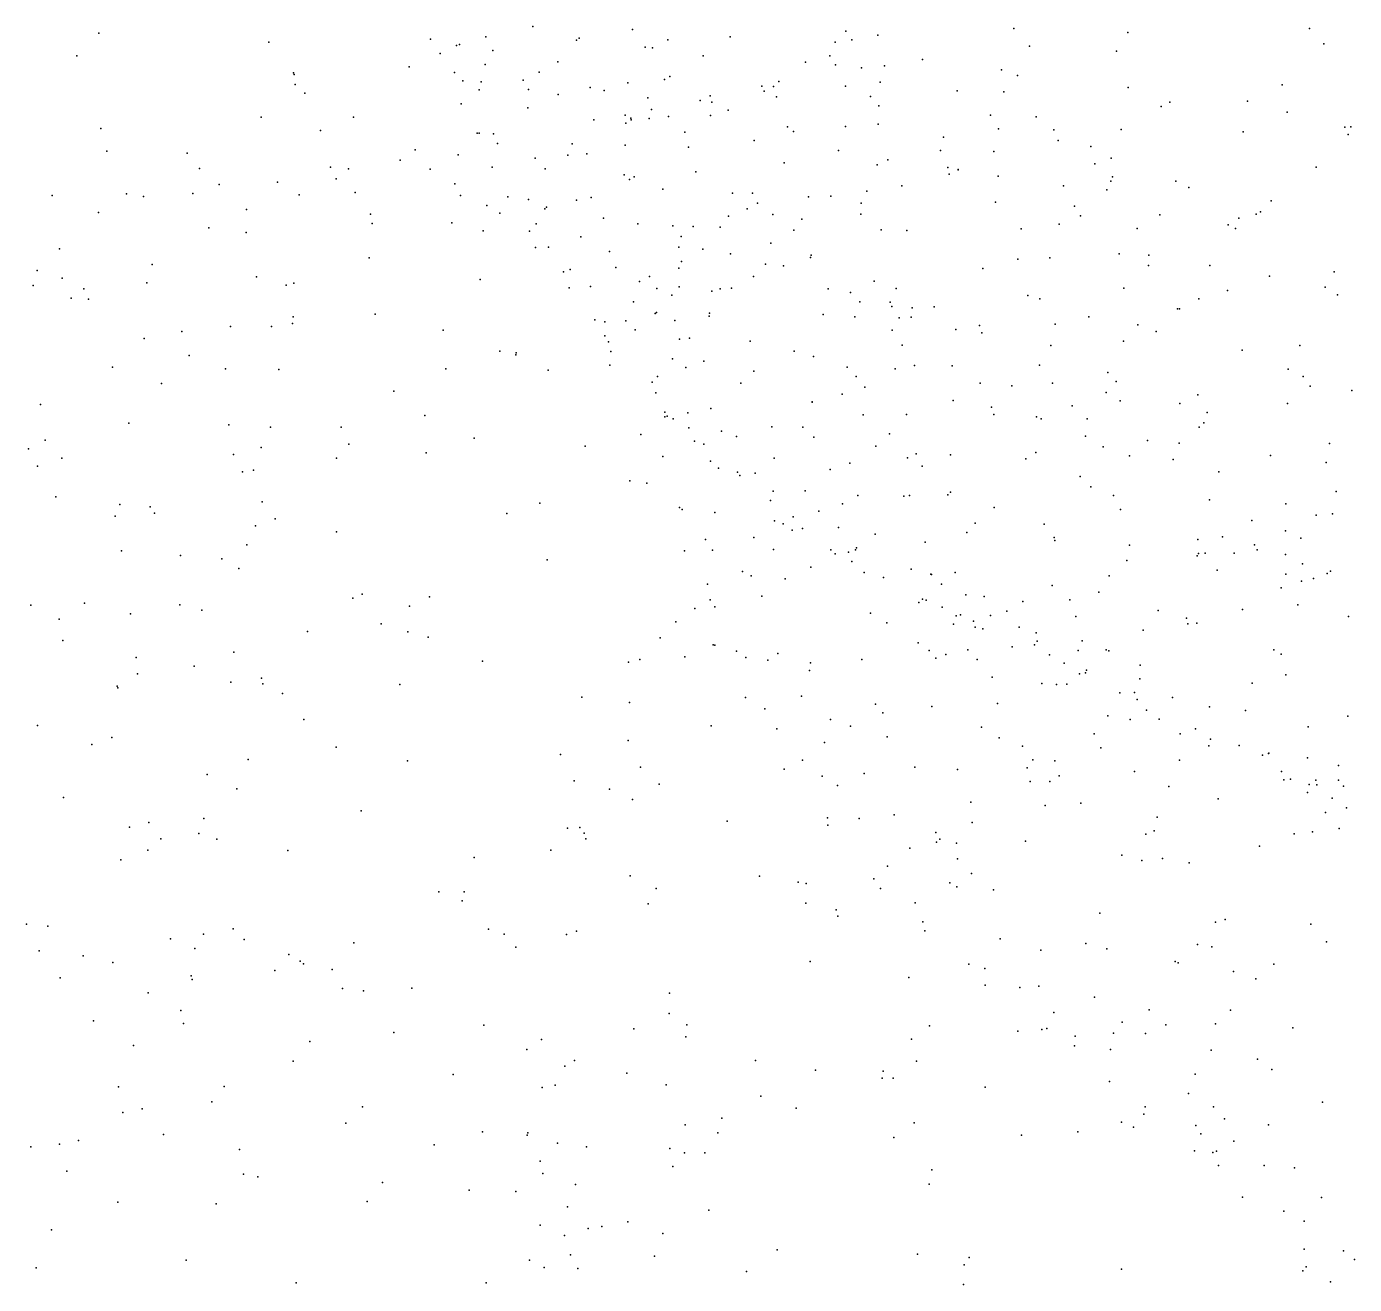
# Model space of a CAD drawing. Header units: metres. Extents: x -25 to 25, y -27.7 to 27.8.
# Drawn here: x -8.986 to -7.573, y -5.35 to -4.012 of the extents above; entities that cross this region are included whole.
import ezdxf

# ---------------------------------------------------------------- set-up
doc = ezdxf.new("R2010")
doc.units = ezdxf.units.M

msp = doc.modelspace()

# ---------------------------------------------------------------- linework, layer by layer
for p in [(-8.4467, -4.012, -5.8286), (-8.9086, -4.0189, 4.5829), (-8.5558, -4.0254, -6.2968), (-8.4968, -4.0229, 16.5484), (-8.4004, -4.0265, 2.7581), (-8.3974, -4.0244, -7.1409), (-8.3408, -4.0152, -5.6022), (-8.303, -4.026, -5.5147), (-8.2367, -4.0231, -5.3434), (-8.1138, -4.0168, 22.0041), (-8.1075, -4.0263, 9.7975), (-8.0798, -4.0211, -7.6859), (-7.9351, -4.0142, -4.7295), (-7.8136, -4.0183, 9.1119), (-7.6203, -4.014, 24.8462), (-8.7277, -4.0286, 10.25), (-8.5453, -4.0408, -6.4397), (-8.5282, -4.0323, 4.6841), (-8.5247, -4.031, -5.0799), (-8.4892, -4.0373, -6.79), (-8.3274, -4.034, 4.1275), (-8.3195, -4.0347, 10.5472), (-8.1251, -4.0287, 21.3516), (-7.9184, -4.0328, -7.8212), (-7.8258, -4.0381, -0.4004), (-7.6053, -4.0305, -4.4303), (-8.9319, -4.0431, -5.0637), (-8.5785, -4.055, 9.3821), (-8.4975, -4.0524, -6.7112), (-8.4202, -4.0497, -7.0261), (-8.2656, -4.0433, -7.4359), (-8.1568, -4.0499, -5.0408), (-8.1309, -4.0433, -4.9685), (-8.1248, -4.0528, 16.9542), (-8.0726, -4.0538, 21.851), (-8.0322, -4.047, 5.9012), (-8.7014, -4.0613, -4.9782), (-8.7007, -4.0631, 2.7288), (-8.5301, -4.061, -6.1599), (-8.4401, -4.0607, -6.9377), (-8.3066, -4.0682, 4.4888), (-8.301, -4.065, 3.1864), (-8.0972, -4.056, -0.0784), (-7.9482, -4.0582, 23.102), (-7.931, -4.064, 20.7347), (-8.6998, -4.0737, 16.2031), (-8.6894, -4.0828, 9.8865), (-8.5212, -4.0698, -6.4989), (-8.5039, -4.0794, -6.59), (-8.5019, -4.0709, -6.0209), (-8.457, -4.0692, -5.9147), (-8.4513, -4.0791, 10.6469), (-8.3857, -4.0767, -5.1968), (-8.3709, -4.0802, -5.717), (-8.3456, -4.0719, -5.6514), (-8.2031, -4.0753, 0.0685), (-8.2006, -4.0809, -5.1298), (-8.1909, -4.0757, 15.7514), (-8.185, -4.0705, 22.4473), (-8.114, -4.0755, 5.7318), (-8.0772, -4.0711, 22.2321), (-7.9952, -4.0805, 21.1691), (-7.9457, -4.0815, -4.7026), (-7.8133, -4.0768, -5.8349), (-7.6494, -4.074, -7.9539), (-8.523, -4.0942, -6.2743), (-8.42, -4.0844, 15.4344), (-8.3243, -4.0878, 3.4926), (-8.2688, -4.0907, -7.3816), (-8.2582, -4.0858, -5.3718), (-8.2565, -4.0924, -5.2918), (-8.1877, -4.0867, 22.8991), (-8.0876, -4.0865, -7.6281), (-8.0787, -4.0964, 20.7803), (-7.7782, -4.097, -4.5556), (-7.7692, -4.0923, -7.8865), (-7.6865, -4.0914, 17.1781), (-8.7357, -4.1084, 4.7762), (-8.6375, -4.1083, 9.6895), (-8.452, -4.0984, -6.8113), (-8.3818, -4.1112, 4.7621), (-8.3484, -4.1062, 5.8924), (-8.3427, -4.1096, -7.2179), (-8.3423, -4.1111, 0.1919), (-8.323, -4.1099, 15.5739), (-8.3206, -4.1002, -5.5781), (-8.3024, -4.1076, 3.662), (-8.2579, -4.1068, 6.0568), (-8.2388, -4.1011, -5.2214), (-7.9599, -4.1063, -6.3317), (-7.9111, -4.108, -7.7794), (-7.6443, -4.1031, -0.4115), (-8.9065, -4.1205, 10.6943), (-8.6729, -4.1225, 20.5877), (-8.5062, -4.1256, -6.3645), (-8.5039, -4.1253, -6.4444), (-8.3478, -4.1149, 20.6982), (-8.285, -4.1242, 3.3401), (-8.1759, -4.1186, -4.9999), (-8.1694, -4.1235, 1.0139), (-8.1143, -4.1182, 22.7243), (-8.0792, -4.1157, 15.8513), (-7.9513, -4.1208, -5.9103), (-7.8923, -4.122, -4.629), (-7.8208, -4.1215, 22.91), (-7.691, -4.1241, -4.476), (-7.583, -4.1191, -4.391), (-7.5766, -4.1186, -7.9642), (-8.4886, -4.126, -6.1013), (-8.4845, -4.1363, -6.524), (-8.405, -4.1368, -5.8751), (-8.3487, -4.1383, 0.924), (-8.2113, -4.1331, 3.0767), (-8.0099, -4.1296, 22.8376), (-7.888, -4.1331, 17.0436), (-7.8531, -4.1397, -7.8042), (-7.5792, -4.1268, -5.2453), (-8.9, -4.1445, 2.807), (-8.8146, -4.1466, 10.3385), (-8.572, -4.1433, 2.6573), (-8.5262, -4.1485, 6.0491), (-8.4445, -4.152, -6.7165), (-8.4096, -4.1489, -6.8803), (-8.3893, -4.1475, -6.9688), (-8.2811, -4.1404, -7.3095), (-8.1216, -4.1439, -4.8782), (-8.0691, -4.1539, -7.5979), (-8.0132, -4.1438, 22.5572), (-7.9563, -4.1448, 21.7871), (-7.8316, -4.1521, -5.3383), (-8.8016, -4.1632, 10.8494), (-8.6622, -4.1615, 9.0215), (-8.6431, -4.1633, -5.0969), (-8.588, -4.154, 5.819), (-8.5562, -4.1638, 0.3276), (-8.4901, -4.1615, -6.2764), (-8.4336, -4.1635, -5.9769), (-8.2735, -4.1664, -5.2602), (-8.1793, -4.1571, 10.4853), (-8.0804, -4.1593, -6.1321), (-8.0051, -4.1619, 6.1838), (-7.9944, -4.1642, 8.8508), (-7.9941, -4.1645, 20.9687), (-7.849, -4.1582, 9.2313), (-7.6132, -4.1616, 22.68), (-8.7804, -4.1802, 6.0574), (-8.7185, -4.1776, 0.7419), (-8.6561, -4.174, 15.1803), (-8.5298, -4.1795, 5.6195), (-8.3497, -4.1698, 5.4851), (-8.344, -4.1747, -5.7076), (-8.3391, -4.1719, -7.1426), (-8.0542, -4.1813, 5.4692), (-8.0038, -4.1691, -4.7034), (-7.9517, -4.1711, 9.4594), (-7.8821, -4.1813, 5.7828), (-7.8319, -4.1764, 22.3563), (-7.83, -4.1719, 22.56), (-7.7625, -4.1766, -7.8434), (-8.9583, -4.1917, 4.7504), (-8.8793, -4.1899, 5.9342), (-8.8612, -4.1929, 4.8781), (-8.8087, -4.1898, 5.7884), (-8.6954, -4.1911, 4.9477), (-8.6358, -4.1884, 9.4999), (-8.5238, -4.1918, 5.0199), (-8.4733, -4.1933, -6.3762), (-8.4514, -4.1961, -6.1069), (-8.3848, -4.1938, 16.6865), (-8.3084, -4.1849, 4.9361), (-8.2345, -4.1891, -7.3393), (-8.2132, -4.1893, 4.1065), (-8.1536, -4.1933, 9.981), (-8.1296, -4.1926, 16.8887), (-8.0916, -4.1871, -4.8026), (-7.8362, -4.1856, 21.1062), (-7.7488, -4.1832, -4.508), (-8.9089, -4.2097, 10.985), (-8.7515, -4.2065, 5.641), (-8.4959, -4.2023, 16.5498), (-8.4341, -4.206, 6.2131), (-8.4324, -4.2043, -6.0387), (-8.4005, -4.1966, -6.814), (-8.2187, -4.2058, 6.2278), (-8.2079, -4.1998, 3.9281), (-8.0976, -4.1999, -7.5322), (-7.9545, -4.1987, 5.6043), (-7.8703, -4.203, -7.7445), (-7.6725, -4.209, -4.4405), (-7.6611, -4.1976, 22.3833), (-8.6194, -4.2116, 6.2281), (-8.6179, -4.2216, 5.3847), (-8.5331, -4.221, -5.1892), (-8.4821, -4.2107, 5.2441), (-8.4434, -4.2219, -6.5242), (-8.3717, -4.2157, -5.8297), (-8.3352, -4.2218, -7.0793), (-8.298, -4.2239, -7.1659), (-8.2385, -4.2139, -5.039), (-8.1913, -4.2121, 4.6413), (-8.1607, -4.2171, 5.2266), (-8.0979, -4.2116, -5.9065), (-7.8869, -4.2224, 1.1934), (-7.8641, -4.2135, 21.2683), (-7.7797, -4.2122, -0.3652), (-7.7069, -4.2231, 21.9669), (-7.6957, -4.2157, -6.7558), (-7.6773, -4.2117, 21.0343), (-8.7917, -4.2262, -5.1512), (-8.752, -4.231, 5.09), (-8.4998, -4.2293, 0.8713), (-8.4505, -4.2296, -6.1898), (-8.3958, -4.2357, -6.7456), (-8.2889, -4.2354, -5.2354), (-8.2761, -4.2247, -5.136), (-8.2476, -4.2253, -7.2746), (-8.169, -4.2287, -7.3962), (-8.0761, -4.2282, -4.7396), (-8.0487, -4.229, 9.7066), (-7.9272, -4.2274, -5.6656), (-7.8038, -4.2268, 21.7959), (-7.6992, -4.2268, 20.8403), (-8.9503, -4.2485, 15.9427), (-8.4438, -4.2472, -6.3247), (-8.4303, -4.2467, 10.7596), (-8.3652, -4.2513, -6.8653), (-8.2913, -4.2466, 2.6437), (-8.2661, -4.249, 20.836), (-8.1934, -4.2423, 3.575), (-8.8519, -4.2652, 16.064), (-8.6209, -4.2581, 10.813), (-8.2886, -4.2619, -5.4034), (-8.2364, -4.2538, 8.8537), (-8.1994, -4.2649, -4.9042), (-8.1801, -4.2666, -7.3297), (-8.1513, -4.2577, 4.3425), (-8.1506, -4.2551, -5.4196), (-7.9309, -4.2595, -7.6455), (-7.8968, -4.2582, 16.0372), (-7.823, -4.2539, -4.5392), (-7.7919, -4.2662, -7.7573), (-7.7913, -4.2554, -5.4623), (-7.7263, -4.2664, 17.0249), (-8.9741, -4.2714, -5.3094), (-8.9475, -4.2798, 5.0223), (-8.7409, -4.2784, 16.2222), (-8.4142, -4.2729, 0.1064), (-8.407, -4.2705, 8.8576), (-8.3584, -4.2682, -5.8966), (-8.3225, -4.2778, -5.342), (-8.2914, -4.2692, -5.484), (-8.2121, -4.2778, -6.2748), (-7.9679, -4.2696, -4.6283), (-7.6629, -4.2776, -4.4276), (-7.594, -4.273, -5.5007), (-8.9785, -4.2875, 5.5095), (-8.9247, -4.291, 20.5419), (-8.8574, -4.2847, 5.3624), (-8.7091, -4.2872, 9.1744), (-8.7011, -4.2849, 6.3371), (-8.503, -4.2812, 15.2553), (-8.4082, -4.29, -6.4459), (-8.3856, -4.2887, -6.5871), (-8.3334, -4.2832, 6.3201), (-8.3148, -4.2907, -6.9434), (-8.2912, -4.289, -5.1854), (-8.2565, -4.2936, 15.5357), (-8.2474, -4.2911, -7.1562), (-8.2354, -4.2904, -0.0296), (-8.1327, -4.291, 10.3682), (-8.1089, -4.2951, -4.7635), (-8.0836, -4.2829, -5.5806), (-8.0601, -4.2907, -0.2005), (-7.8178, -4.2904, 5.6527), (-7.7078, -4.2929, -7.7832), (-7.6038, -4.2894, -7.835), (-8.938, -4.301, 6.2306), (-8.9197, -4.3021, 0.7268), (-8.3398, -4.3048, -6.1622), (-8.2989, -4.2979, -5.7071), (-8.0988, -4.3049, -6.4831), (-8.0666, -4.3054, -7.4456), (-7.9202, -4.2981, 9.0121), (-7.9073, -4.3016, -4.5873), (-7.738, -4.3016, 21.4159), (-7.5906, -4.2975, -6.8512), (-8.7018, -4.3209, 9.652), (-8.6144, -4.318, 20.6812), (-8.3166, -4.3173, -5.8484), (-8.3151, -4.3162, -6.8531), (-8.2591, -4.3201, -5.0337), (-8.259, -4.3168, -5.6533), (-8.1379, -4.3185, 1.0821), (-8.1042, -4.3208, 2.7005), (-8.065, -4.3099, 8.9016), (-8.0569, -4.3218, 4.6935), (-8.0442, -4.3212, -4.6844), (-8.0432, -4.3112, 4.9804), (-8.0197, -4.3102, 6.354), (-7.8553, -4.3207, 5.4762), (-7.7609, -4.3122, -4.4916), (-7.7587, -4.3123, 5.8811), (-8.8203, -4.3365, 15.0952), (-8.7684, -4.331, 0.3863), (-8.7247, -4.3313, 9.8344), (-8.7024, -4.3279, 9.3828), (-8.5422, -4.335, 2.5959), (-8.381, -4.3241, -6.2066), (-8.3701, -4.3262, -6.5167), (-8.3479, -4.3252, -6.0206), (-8.3379, -4.3348, -6.6748), (-8.2958, -4.3247, -5.3371), (-8.0644, -4.3352, 4.464), (-7.9968, -4.3343, 3.0817), (-7.9716, -4.33, -7.5396), (-7.8909, -4.3286, -7.6067), (-7.803, -4.3295, -7.6844), (-7.7836, -4.3364, 6.2994), (-8.8603, -4.344, 10.2479), (-8.3702, -4.3409, -6.3714), (-8.3662, -4.3473, -6.295), (-8.2909, -4.3446, -5.7873), (-8.28, -4.3437, -5.4415), (-8.2154, -4.3467, -4.9015), (-8.0538, -4.3511, 4.0049), (-7.969, -4.3379, 9.5391), (-7.8958, -4.3512, 16.1853), (-7.8184, -4.3469, 1.3105), (-7.6306, -4.3514, 21.5377), (-8.8126, -4.3619, 2.7285), (-8.4818, -4.3573, 6.4124), (-8.465, -4.3614, -5.3529), (-8.4646, -4.3592, -5.8731), (-8.3639, -4.3576, -5.4859), (-8.2982, -4.3657, -5.1326), (-8.1688, -4.3573, -7.1974), (-8.1481, -4.3629, 16.8201), (-7.6919, -4.3564, -7.7336), (-8.8941, -4.3745, 0.5141), (-8.7739, -4.3763, 20.5999), (-8.7171, -4.3769, 6.4674), (-8.5395, -4.3763, -6.2222), (-8.4306, -4.3776, 16.6239), (-8.3649, -4.3723, -0.0013), (-8.2841, -4.3748, -6.7886), (-8.265, -4.3681, -6.8832), (-8.2115, -4.3787, -7.0584), (-8.1125, -4.3743, 9.9661), (-8.0613, -4.3763, -7.3492), (-8.0406, -4.3727, 3.4544), (-8.0008, -4.3731, -4.637), (-7.9078, -4.3723, 2.7937), (-7.6432, -4.3767, -0.188), (-8.842, -4.3918, 8.9509), (-8.32, -4.3905, -6.1674), (-8.3141, -4.3843, -6.0809), (-8.2254, -4.3915, -6.9552), (-8.1026, -4.3842, 15.8981), (-7.9708, -4.3916, 3.757), (-7.9371, -4.3941, -7.4952), (-7.8937, -4.3915, 6.4376), (-7.835, -4.3802, -7.6013), (-7.8261, -4.3895, -4.5251), (-7.6273, -4.3843, 16.9964), (-8.5946, -4.4, 16.4282), (-8.3158, -4.4016, 6.4517), (-8.1175, -4.4033, 10.1575), (-8.0937, -4.3956, -7.2681), (-7.8369, -4.4015, -0.1383), (-7.7392, -4.4037, -4.4662), (-7.6197, -4.3947, -7.733), (-7.5753, -4.3991, 20.9068), (-8.9708, -4.414, -5.4336), (-8.3064, -4.4223, -6.3527), (-8.2573, -4.4184, -5.8531), (-8.1496, -4.4113, 6.4685), (-8.1496, -4.4115, -7.1324), (-7.9996, -4.4098, -7.3855), (-7.9589, -4.4171, 4.1343), (-7.873, -4.4154, 4.784), (-7.8217, -4.4101, 20.9752), (-7.7583, -4.4131, -7.6375), (-7.6439, -4.4132, -4.4039), (-8.8768, -4.4339, 16.1112), (-8.7703, -4.4359, 9.9727), (-8.5619, -4.426, 6.5562), (-8.3065, -4.4271, -5.2456), (-8.3038, -4.4264, -6.2347), (-8.2975, -4.4293, -6.4621), (-8.282, -4.4231, -6.6267), (-8.0952, -4.425, -4.7109), (-8.0492, -4.4248, -6.6543), (-7.9562, -4.4246, 2.6434), (-7.9109, -4.4274, 3.924), (-7.906, -4.4295, -4.5655), (-7.857, -4.4295, 3.2629), (-7.7328, -4.4335, 16.3943), (-7.7293, -4.4228, 5.3774), (-8.7258, -4.4382, -5.9291), (-8.6508, -4.4381, -5.3344), (-8.5092, -4.4501, 20.8019), (-8.3318, -4.4461, 10.7877), (-8.281, -4.4388, -6.5369), (-8.246, -4.4424, -5.6567), (-8.2301, -4.4481, -6.7652), (-8.1926, -4.4379, 15.6182), (-8.1597, -4.4382, -7.0417), (-8.1477, -4.4489, -4.7723), (-8.0674, -4.4452, -0.0931), (-7.8589, -4.4478, -7.507), (-7.7378, -4.4381, 5.0869), (-8.9834, -4.4614, 0.8732), (-8.9658, -4.452, -5.7836), (-8.7358, -4.4598, 8.8128), (-8.6425, -4.4564, 2.6072), (-8.391, -4.4583, 8.9009), (-8.2748, -4.4531, -6.165), (-8.2649, -4.4563, -5.5147), (-8.0818, -4.4586, -7.1679), (-7.84, -4.4591, 0.028), (-7.7928, -4.4526, 3.1131), (-7.7592, -4.4553, 16.9012), (-7.5991, -4.4555, -7.6808), (-8.948, -4.4714, 10.356), (-8.7652, -4.4673, 0.2831), (-8.6557, -4.4713, 15.1357), (-8.5603, -4.4654, -5.5908), (-8.3085, -4.4694, -5.1783), (-8.2579, -4.4744, -6.3453), (-8.1902, -4.4712, -6.8257), (-8.1096, -4.4766, 8.9734), (-8.0483, -4.471, 9.8313), (-8.0388, -4.4668, 10.6061), (-8.0023, -4.4676, -7.3014), (-7.9223, -4.4721, 1.2987), (-7.9115, -4.4652, 9.3963), (-7.8118, -4.4688, 3.546), (-7.7655, -4.4725, 6.3919), (-7.6618, -4.4685, 5.5841), (-7.6026, -4.4757, 16.4757), (-8.9739, -4.4798, 6.3906), (-8.7558, -4.4859, 16.2674), (-8.7442, -4.484, -6.4461), (-8.2492, -4.482, -6.4313), (-8.2292, -4.4863, -6.0558), (-8.2267, -4.4896, -6.5562), (-8.2102, -4.4871, -6.6861), (-8.1306, -4.4833, -6.9761), (-8.0325, -4.4799, -7.2158), (-7.8646, -4.4906, -4.5477), (-7.7168, -4.4858, -4.4511), (-8.3436, -4.4953, 6.5991), (-8.3255, -4.4977, 16.7169), (-8.191, -4.5063, -5.8612), (-8.1571, -4.506, 10.7595), (-7.853, -4.5016, -6.83), (-7.5921, -4.5068, -7.6291), (-8.9544, -4.5122, -6.4675), (-8.8864, -4.5206, 9.0907), (-8.7348, -4.5176, -5.556), (-8.4395, -4.5192, 15.2783), (-8.1941, -4.5164, -5.7367), (-8.1172, -4.5199, -6.8418), (-8.101, -4.5108, 0.0488), (-8.0521, -4.5118, -7.1077), (-8.0459, -4.5108, 10.3443), (-8.0054, -4.5102, -4.6421), (-8.0023, -4.5074, 16.3593), (-7.8291, -4.511, 4.1367), (-7.7269, -4.5156, -7.5424), (-7.6457, -4.5199, -7.5843), (-8.8911, -4.5329, 20.5362), (-8.8541, -4.5229, 6.587), (-8.8494, -4.5296, 15.0043), (-8.4745, -4.53, 10.8469), (-8.2908, -4.5238, -5.1131), (-8.2878, -4.5258, -5.2578), (-8.2531, -4.5292, 0.0212), (-8.1699, -4.5336, -6.0094), (-8.1425, -4.5275, -6.7172), (-7.9561, -4.5236, -7.2634), (-7.8215, -4.5257, -7.4354), (-7.6135, -4.532, -4.3908), (-7.5958, -4.5305, 4.8236), (-8.742, -4.5431, 11.006), (-8.7208, -4.5358, 0.9055), (-8.6557, -4.5495, -6.5625), (-8.1898, -4.538, -6.2593), (-8.1806, -4.5412, -6.444), (-8.171, -4.5479, -6.1917), (-8.1599, -4.5461, -6.0805), (-8.1216, -4.545, -4.7709), (-7.976, -4.5405, -7.1931), (-7.9028, -4.5414, -4.5787), (-7.6817, -4.5375, 2.8975), (-7.6461, -4.5487, 3.6066), (-8.7512, -4.5634, 9.6857), (-8.263, -4.5578, -5.4042), (-8.2118, -4.5557, -4.9034), (-8.0825, -4.5522, -6.7741), (-8.0294, -4.5606, -7.0114), (-7.985, -4.5504, 9.6863), (-7.892, -4.5555, 9.2166), (-7.8914, -4.5587, -7.2882), (-7.7393, -4.5577, 0.2711), (-7.7131, -4.5548, 2.7013), (-7.6791, -4.5636, -4.4402), (-7.6295, -4.5564, 3.3409), (-8.8845, -4.5697, 0.3783), (-8.8216, -4.5747, 2.6959), (-8.2853, -4.5697, -5.1935), (-8.2556, -4.5691, -5.0181), (-8.1907, -4.5685, -5.5971), (-8.1296, -4.5689, -6.4016), (-8.1252, -4.573, -5.8153), (-8.1111, -4.5714, -6.5052), (-8.1034, -4.5688, -5.9111), (-8.1025, -4.5665, -6.6592), (-7.8119, -4.5638, 1.5001), (-7.74, -4.5751, 2.5076), (-7.7386, -4.5725, 16.5913), (-7.7313, -4.5724, -7.4571), (-7.7007, -4.5723, 4.3631), (-7.6762, -4.5689, 3.9652), (-7.6461, -4.5739, 4.5329), (-8.7778, -4.5785, 9.4681), (-8.7595, -4.5885, 6.6996), (-8.4315, -4.5793, 20.8698), (-8.151, -4.5872, -5.6893), (-8.1074, -4.5812, -6.3187), (-8.0442, -4.5892, 10.1254), (-7.8148, -4.5801, -7.3486), (-7.7186, -4.5903, 6.2944), (-7.6278, -4.5836, 3.0716), (-7.5979, -4.5913, 5.9342), (-8.261, -4.6052, -5.3357), (-8.2236, -4.592, 1.0948), (-8.2146, -4.5966, 15.7447), (-8.1782, -4.5996, 16.7715), (-8.0942, -4.5929, -6.1382), (-8.0738, -4.5982, -6.0249), (-8.0235, -4.5948, -6.7704), (-8.0225, -4.595, -6.8353), (-8.012, -4.6052, 1.2739), (-7.9973, -4.5929, -4.6541), (-7.8335, -4.5965, 2.3783), (-7.6455, -4.5947, 6.1016), (-7.629, -4.602, 2.3597), (-7.6162, -4.5991, -7.516), (-7.6016, -4.5938, 3.8294), (-8.6284, -4.6158, 8.8336), (-8.5567, -4.6187, 2.5336), (-8.2031, -4.618, -5.5034), (-7.986, -4.6167, 21.0106), (-7.9665, -4.6184, -6.9587), (-7.8943, -4.6067, 9.5195), (-7.8445, -4.6139, 6.4863), (-7.6506, -4.6093, 1.9108), (-8.9809, -4.6278, 10.3761), (-8.9238, -4.6256, 0.9428), (-8.8225, -4.6272, -6.6438), (-8.799, -4.633, 9.9902), (-8.6382, -4.6203, 16.4248), (-8.5779, -4.6288, 15.1372), (-8.2744, -4.6313, -5.1369), (-8.2581, -4.6218, 16.0266), (-8.2533, -4.6294, 15.5419), (-8.036, -4.6248, -6.1151), (-8.0322, -4.6212, -6.2839), (-8.0283, -4.6223, -5.9568), (-8.0113, -4.6299, -6.4488), (-7.9426, -4.634, 0.3218), (-7.9253, -4.6238, -7.0615), (-7.8754, -4.6221, -7.1643), (-7.7813, -4.6334, 2.2078), (-7.6918, -4.6321, -4.465), (-7.6327, -4.6273, -7.4529), (-8.9509, -4.6427, 6.516), (-8.8749, -4.6369, 9.2819), (-8.6082, -4.6474, 6.8096), (-8.2945, -4.6454, 0.121), (-8.0876, -4.6363, -5.7806), (-8.0703, -4.6466, -4.7359), (-7.9993, -4.6478, -6.0392), (-7.9962, -4.6389, 9.094), (-7.9918, -4.6381, -6.5196), (-7.978, -4.6447, -6.6066), (-7.9597, -4.6386, -6.8541), (-7.8689, -4.6396, 9.3473), (-7.7513, -4.6416, 1.7753), (-7.7497, -4.6474, -4.511), (-7.7403, -4.6467, -7.3188), (-7.5788, -4.6398, 2.6733), (-8.6864, -4.6556, 15.0235), (-8.5798, -4.6559, 10.953), (-8.5583, -4.6617, -6.7019), (-8.3115, -4.6624, 6.7499), (-7.976, -4.6512, -6.2443), (-7.9679, -4.6527, -6.3736), (-7.9293, -4.6511, 1.4115), (-7.9114, -4.657, -6.9035), (-7.7974, -4.6542, -7.2048), (-8.9469, -4.6651, 9.1479), (-8.255, -4.6698, 16.2417), (-8.2532, -4.6702, -5.257), (-8.0369, -4.6678, -5.8458), (-8.025, -4.6759, 16.6051), (-7.9841, -4.675, 9.8261), (-7.9369, -4.672, -6.1379), (-7.9129, -4.6699, -6.6914), (-7.9101, -4.6658, -6.7941), (-7.8667, -4.6759, -6.9545), (-7.8624, -4.6655, -7.0312), (-7.8369, -4.6753, 1.6462), (-7.8338, -4.6763, -4.5711), (-7.6583, -4.6751, -7.35), (-8.8689, -4.6834, 10.1626), (-8.7651, -4.6775, 8.7792), (-8.5004, -4.6873, 0.081), (-8.345, -4.6882, 15.3615), (-8.3328, -4.6853, 20.9351), (-8.2851, -4.6825, 8.9635), (-8.23, -4.6767, -5.0419), (-8.2203, -4.6834, -5.3877), (-8.1968, -4.6863, -4.9518), (-8.186, -4.6792, -5.4728), (-8.1513, -4.6889, -4.8839), (-8.0966, -4.6854, -5.6834), (-8.0179, -4.6842, -4.7027), (-8.0072, -4.6803, 10.4199), (-7.9741, -4.6853, 16.7569), (-7.8972, -4.6805, -6.4048), (-7.8815, -4.6894, -6.3353), (-7.6506, -4.6799, -6.9719), (-8.8676, -4.7006, 6.6389), (-8.8073, -4.6926, 16.3044), (-8.1525, -4.6972, 10.8055), (-7.9582, -4.7042, -4.6653), (-7.865, -4.7006, -6.2189), (-7.8589, -4.6995, -6.4901), (-7.8576, -4.6968, -6.8583), (-7.8005, -4.6915, -7.108), (-7.6456, -4.7017, -4.4549), (-8.8891, -4.7137, 0.3013), (-8.8885, -4.7155, 14.8557), (-8.7681, -4.7095, 9.7958), (-8.7356, -4.7052, 0.1665), (-8.7341, -4.7114, 20.6301), (-8.5884, -4.7122, 0.9991), (-7.9052, -4.7109, -6.0023), (-7.8895, -4.7119, 2.1221), (-7.8785, -4.7118, -6.1203), (-7.8009, -4.7062, 0.4441), (-7.6813, -4.7107, -7.2631), (-8.7131, -4.7215, -6.7432), (-8.3948, -4.7255, 2.4164), (-8.344, -4.7312, 16.6295), (-8.2206, -4.7258, -5.2296), (-8.1611, -4.7243, 2.2929), (-8.0822, -4.733, 6.6226), (-7.9525, -4.7323, -5.8906), (-7.8221, -4.7211, -6.7245), (-7.8065, -4.7205, -6.9316), (-7.8039, -4.7281, -6.4158), (-7.7661, -4.726, -4.5541), (-8.1998, -4.7381, 16.4406), (-8.0743, -4.7422, -5.6419), (-8.0224, -4.7354, -5.752), (-7.8349, -4.7453, -6.0722), (-7.7939, -4.7393, -6.7945), (-7.7267, -4.7359, -7.1288), (-7.6886, -4.7398, -4.5033), (-7.5796, -4.7456, -7.3249), (-8.9737, -4.7557, 2.7855), (-8.6904, -4.7494, 11.0243), (-8.2571, -4.756, 1.1255), (-8.1872, -4.7594, -5.0775), (-8.1301, -4.7492, -5.5159), (-8.1089, -4.7564, -4.8884), (-7.9694, -4.7574, 9.9621), (-7.8113, -4.7492, -6.9003), (-7.7803, -4.7489, -6.6453), (-7.7418, -4.7592, -6.4804), (-7.6218, -4.757, -7.2475), (-8.8946, -4.7685, 8.7015), (-8.3455, -4.7717, 15.9629), (-8.1365, -4.7738, 9.0103), (-8.0699, -4.7679, 21.0012), (-7.9505, -4.7688, -4.7033), (-7.8496, -4.7646, -5.9704), (-7.7582, -4.7646, -6.174), (-7.7259, -4.7702, -6.5795), (-8.9159, -4.776, 20.4282), (-8.6559, -4.7788, 2.4958), (-8.4172, -4.7867, 6.717), (-7.9259, -4.7777, -5.839), (-7.8424, -4.7796, -4.6269), (-7.7276, -4.7773, -6.8545), (-7.6952, -4.7769, -6.9859), (-7.6703, -4.7871, -6.4988), (-7.6642, -4.7854, -7.0749), (-7.6636, -4.785, -6.3371), (-8.7497, -4.792, 6.6923), (-8.5801, -4.7934, 8.8599), (-8.3322, -4.7999, 15.8087), (-8.1794, -4.802, -5.1758), (-8.16, -4.7924, -5.3745), (-8.0405, -4.8001, -4.837), (-7.9949, -4.8026, -6.8379), (-7.9209, -4.8007, 6.3815), (-7.9149, -4.7923, 1.5732), (-7.8915, -4.7931, 1.9302), (-7.7589, -4.7925, -6.0482), (-7.6226, -4.79, -7.1438), (-7.5894, -4.7983, -4.4561), (-8.7932, -4.8077, 9.9817), (-8.4028, -4.8146, -6.7989), (-8.1389, -4.8097, -5.016), (-8.0941, -4.8067, 0.4172), (-7.9177, -4.8151, -5.7796), (-7.8966, -4.8154, -4.6916), (-7.8867, -4.8093, 9.1703), (-7.8068, -4.8045, 9.5572), (-7.6501, -4.8048, -6.6216), (-7.6476, -4.8135, -6.8223), (-7.6406, -4.8128, -6.7383), (-7.6136, -4.8137, 0.5353), (-7.5895, -4.8139, -6.4003), (-8.7619, -4.8229, 9.6876), (-8.3654, -4.8233, 0.2169), (-8.3123, -4.818, 15.6193), (-8.1226, -4.8196, -5.4317), (-7.7702, -4.8206, 6.1794), (-7.6224, -4.8269, 6.052), (-7.6209, -4.8183, -6.1479), (-7.6127, -4.8187, -7.0007), (-7.5843, -4.8204, -6.4969), (-8.9462, -4.8323, 1.1226), (-8.3409, -4.8345, 16.3497), (-7.9807, -4.8374, -5.6683), (-7.9016, -4.8407, 21.0028), (-7.8637, -4.8382, -5.8224), (-7.7175, -4.8337, -5.98), (-7.5962, -4.8329, -6.9272), (-7.5812, -4.8432, -6.7864), (-8.8553, -4.8588, 16.3891), (-8.7967, -4.8547, 2.5297), (-8.6295, -4.8463, 16.5511), (-8.2402, -4.8573, 0.3508), (-8.1332, -4.8539, -5.3213), (-8.0995, -4.8545, -4.978), (-8.0622, -4.8507, -4.9038), (-7.9795, -4.8589, 10.2002), (-7.7826, -4.8531, -5.8891), (-7.6034, -4.8484, -6.0561), (-8.8758, -4.8638, 0.2209), (-8.8022, -4.8705, 9.4743), (-8.4098, -4.8648, 16.1107), (-8.3967, -4.8643, 10.9657), (-8.3922, -4.8701, 20.8668), (-8.1331, -4.8619, -5.1053), (-8.0179, -4.8697, 9.072), (-7.7946, -4.8713, 0.5863), (-7.7856, -4.8676, 9.3018), (-7.6369, -4.8711, -4.5241), (-7.6172, -4.8687, -5.9865), (-7.5889, -4.8651, -6.9963), (-8.8566, -4.8882, 11.1294), (-8.8427, -4.8761, -6.861), (-8.783, -4.8765, 8.748), (-8.4276, -4.8883, 15.1964), (-8.3904, -4.8761, 2.3254), (-8.0457, -4.8862, 1.3938), (-8.0172, -4.8797, 10.5766), (-8.0137, -4.8765, -5.5631), (-7.996, -4.881, -4.8482), (-7.9226, -4.8787, -5.682), (-7.6736, -4.8842, -5.9229), (-8.8851, -4.8985, 14.5589), (-8.7075, -4.8887, 14.7793), (-8.5091, -4.896, 13.7992), (-7.9948, -4.8977, 10.3601), (-7.8201, -4.8935, 9.7188), (-7.7987, -4.8994, -4.6755), (-7.7769, -4.8971, -5.8293), (-7.7485, -4.9018, 21.0107), (-8.3434, -4.9157, 15.3431), (-8.2058, -4.9159, 2.1922), (-8.0693, -4.9055, -5.0241), (-7.9801, -4.9131, 1.8783), (-8.3156, -4.929, 8.9668), (-8.1645, -4.9225, 20.9504), (-8.1559, -4.9238, 10.8241), (-8.0841, -4.919, -5.1189), (-8.077, -4.9292, -5.2135), (-8.0031, -4.9231, -4.9111), (-7.9955, -4.9273, -5.5005), (-7.9567, -4.9306, -5.5648), (-8.547, -4.9327, 0.1927), (-8.5221, -4.9421, 15.0192), (-8.5199, -4.9327, -6.8854), (-8.1563, -4.9446, 0.464), (-8.04, -4.9442, -5.3814), (-8.324, -4.9456, 16.5297), (-8.1242, -4.9517, 6.442), (-8.1224, -4.9585, 2.0488), (-7.8436, -4.9553, 6.1195), (-8.9855, -4.9672, 1.2857), (-8.9627, -4.9693, 16.4169), (-8.7658, -4.9722, 9.6289), (-8.4941, -4.9724, 20.754), (-8.0319, -4.9646, -5.3072), (-7.7203, -4.9651, -4.6693), (-7.71, -4.962, -5.8054), (-7.619, -4.9669, -4.5793), (-8.8324, -4.9825, 14.342), (-8.7971, -4.9776, 14.0527), (-8.7541, -4.9833, 9.837), (-8.6372, -4.987, 1.1966), (-8.4772, -4.9777, 14.015), (-8.4111, -4.9779, 16.2967), (-8.4003, -4.9745, 0.2858), (-8.0296, -4.974, -5.1284), (-7.9494, -4.9826, -6.8441), (-7.8584, -4.9875, -4.8371), (-7.6025, -4.9858, 5.9554), (-8.9722, -4.9954, 14.2158), (-8.9252, -5.0007, 13.7108), (-8.8065, -4.9929, 10.086), (-8.7064, -4.9995, 16.5662), (-8.465, -4.9916, 16.6028), (-7.9064, -4.9946, -5.5216), (-7.8361, -4.9932, -5.6245), (-7.7396, -4.9886, 0.7065), (-7.7242, -4.9911, 9.5811), (-8.8936, -5.0077, 9.3063), (-8.6943, -5.0065, 6.5635), (-8.691, -5.0093, 0.1916), (-8.6603, -5.0153, 14.5984), (-8.1516, -5.0069, 1.3464), (-7.983, -5.0095, -5.357), (-7.9658, -5.0143, -5.0661), (-7.7634, -5.0068, -5.6931), (-7.7602, -5.0083, -4.7614), (-7.6582, -5.0095, -6.9345), (-8.9497, -5.0241, 0.2359), (-8.8102, -5.0219, 2.3688), (-8.8094, -5.026, 9.4488), (-8.7215, -5.0162, 8.7756), (-8.0466, -5.0237, 1.5985), (-7.7012, -5.0175, -5.7352), (-7.6776, -5.0254, -4.678), (-8.8562, -5.0403, 16.5437), (-8.6492, -5.0355, 14.3939), (-8.6269, -5.0379, -6.9873), (-8.5756, -5.035, 11.0435), (-8.3015, -5.0404, 2.1234), (-7.9654, -5.0318, -5.2653), (-7.9285, -5.0345, -5.4057), (-7.9085, -5.0331, 10.0255), (-7.8491, -5.0446, -4.9158), (-8.9144, -5.0698, 11.0929), (-8.8212, -5.059, 20.3607), (-8.3016, -5.0621, 13.8904), (-7.8925, -5.061, -5.0499), (-7.8199, -5.0715, -5.5087), (-7.7911, -5.0583, -4.8731), (-7.7045, -5.0585, 9.2865), (-8.8186, -5.0728, -7.0439), (-8.5947, -5.0825, 2.2034), (-8.4989, -5.0745, 6.5073), (-8.3392, -5.0784, 6.4685), (-8.283, -5.074, 0.4367), (-8.0248, -5.0754, 9.0517), (-7.9309, -5.0809, 0.7892), (-7.9053, -5.0791, -5.2202), (-7.8999, -5.0779, -5.3171), (-7.8698, -5.0861, 20.9529), (-7.829, -5.083, 6.0074), (-7.7948, -5.0833, 0.8784), (-7.7732, -5.0742, -5.583), (-7.7204, -5.0732, -5.6365), (-7.638, -5.0773, -5.7059), (-8.8717, -5.0961, 6.4219), (-8.6842, -5.0919, 13.6282), (-8.4532, -5.1005, -6.98), (-8.4375, -5.0899, 15.9375), (-8.2841, -5.0871, 20.818), (-8.044, -5.0894, 6.1943), (-7.8706, -5.0964, -5.1145), (-7.8323, -5.1005, 1.0393), (-8.7017, -5.1128, 1.3543), (-8.4023, -5.1121, 10.9836), (-8.21, -5.1123, 1.9281), (-8.0387, -5.1128, 1.0698), (-7.7249, -5.1012, -4.8496), (-7.6757, -5.1106, -4.7865), (-8.5316, -5.127, 14.4424), (-8.4128, -5.118, 20.7308), (-8.3467, -5.1257, 15.6346), (-8.146, -5.1225, 1.7274), (-8.0742, -5.1236, 0.8617), (-7.7421, -5.1266, -5.5258), (-7.6605, -5.1218, -5.6331), (-8.8875, -5.14, 20.1971), (-8.7752, -5.1397, 2.1846), (-8.4369, -5.1409, 14.2575), (-8.423, -5.1383, 2.0497), (-8.3051, -5.1381, 8.9857), (-8.075, -5.1308, 10.6046), (-8.0634, -5.131, 1.2478), (-7.9654, -5.1405, 10.1671), (-7.8333, -5.1346, -5.2435), (-8.7885, -5.1561, 10.0626), (-8.2041, -5.1501, 0.6205), (-7.7492, -5.1472, -4.9725), (-7.6067, -5.1564, -4.7402), (-8.8832, -5.1676, 8.6232), (-8.8626, -5.1635, 13.5633), (-8.6282, -5.1616, 8.8314), (-8.1665, -5.1628, 1.3754), (-7.7968, -5.1693, -5.1631), (-7.7954, -5.1613, -5.3346), (-7.7226, -5.1613, -6.848), (-8.6457, -5.1787, 0.2223), (-8.2846, -5.1805, 13.7499), (-8.2456, -5.1734, 6.3591), (-8.0412, -5.1786, 20.8528), (-7.8204, -5.1778, 1.3222), (-7.8076, -5.1832, 9.6908), (-7.7414, -5.1814, -5.0481), (-7.7108, -5.1741, -5.4845), (-7.6639, -5.1805, -5.5535), (-8.9303, -5.1971, 10.2993), (-8.8397, -5.191, 9.4285), (-8.5004, -5.1882, 1.3559), (-8.4528, -5.1916, 16.2291), (-8.4523, -5.1891, 16.0578), (-8.2499, -5.189, 0.9131), (-8.0628, -5.194, -6.8593), (-7.9267, -5.1916, 9.9503), (-7.8669, -5.1882, 9.1554), (-7.7362, -5.1903, 9.4958), (-7.7008, -5.1978, -4.9702), (-8.981, -5.2041, 6.303), (-8.9506, -5.2012, 2.1316), (-8.7588, -5.2069, -7.2082), (-8.5519, -5.202, 11.0112), (-8.4205, -5.2, 0.3789), (-8.3898, -5.2039, 15.0098), (-8.3012, -5.2056, 1.066), (-8.2854, -5.2102, 15.2558), (-8.2637, -5.2103, 14.0876), (-7.7429, -5.2082, -5.2869), (-7.7234, -5.2101, -5.3884), (-7.7193, -5.2087, 5.9258), (-8.4391, -5.2192, 13.6848), (-8.298, -5.2248, 10.8492), (-7.7173, -5.2239, -5.103), (-7.6686, -5.2239, 21.0031), (-7.6364, -5.2263, -4.8867), (-8.9426, -5.2298, -7.3152), (-8.7545, -5.233, 1.7093), (-8.7395, -5.2358, 6.3729), (-8.4363, -5.2325, 14.7804), (-8.0221, -5.2286, 10.32), (-8.6068, -5.242, 1.7942), (-8.5147, -5.25, 1.5748), (-8.465, -5.2514, -7.0977), (-8.4015, -5.244, 1.7069), (-8.0251, -5.2438, 6.1089), (-8.8885, -5.2627, 0.2019), (-8.7838, -5.2647, 20.2117), (-8.623, -5.2623, 16.5185), (-8.4101, -5.268, 6.3499), (-7.6918, -5.2574, -5.2264), (-7.6075, -5.2579, -5.4946), (-8.3458, -5.2839, 0.7919), (-8.2596, -5.2714, -7.0015), (-7.6476, -5.2723, -5.0296), (-7.626, -5.2829, -5.4121), (-8.959, -5.2924, 10.9042), (-8.439, -5.2875, 20.5724), (-8.4131, -5.2983, 14.6379), (-8.3879, -5.291, 15.7722), (-8.3733, -5.2887, 0.9514), (-8.3085, -5.2962, 1.403), (-8.8155, -5.3247, 8.6962), (-8.4502, -5.3246, 10.917), (-8.4067, -5.3188, 1.2401), (-8.3173, -5.3202, 14.2949), (-8.1868, -5.3135, 20.7129), (-8.0376, -5.3181, 10.1427), (-7.9824, -5.3217, 9.7286), (-7.626, -5.3129, -5.3158), (-7.5842, -5.3148, -4.9336), (-7.5726, -5.3239, 5.8518), (-8.9752, -5.3328, 19.1468), (-8.4346, -5.3325, 15.9212), (-8.3988, -5.3334, 0.4797), (-8.2193, -5.3368, 9.0923), (-7.9879, -5.3297, -6.8594), (-7.8206, -5.3341, -6.8131), (-7.6275, -5.3358, -5.1417), (-7.6239, -5.3318, -5.2289), (-8.6985, -5.3488, 0.215), (-8.4964, -5.3486, 0.3389), (-7.9884, -5.3504, 1.5388), (-7.598, -5.3476, -5.0554)]:
    msp.add_point(p)

doc.saveas('drawing.dxf')
